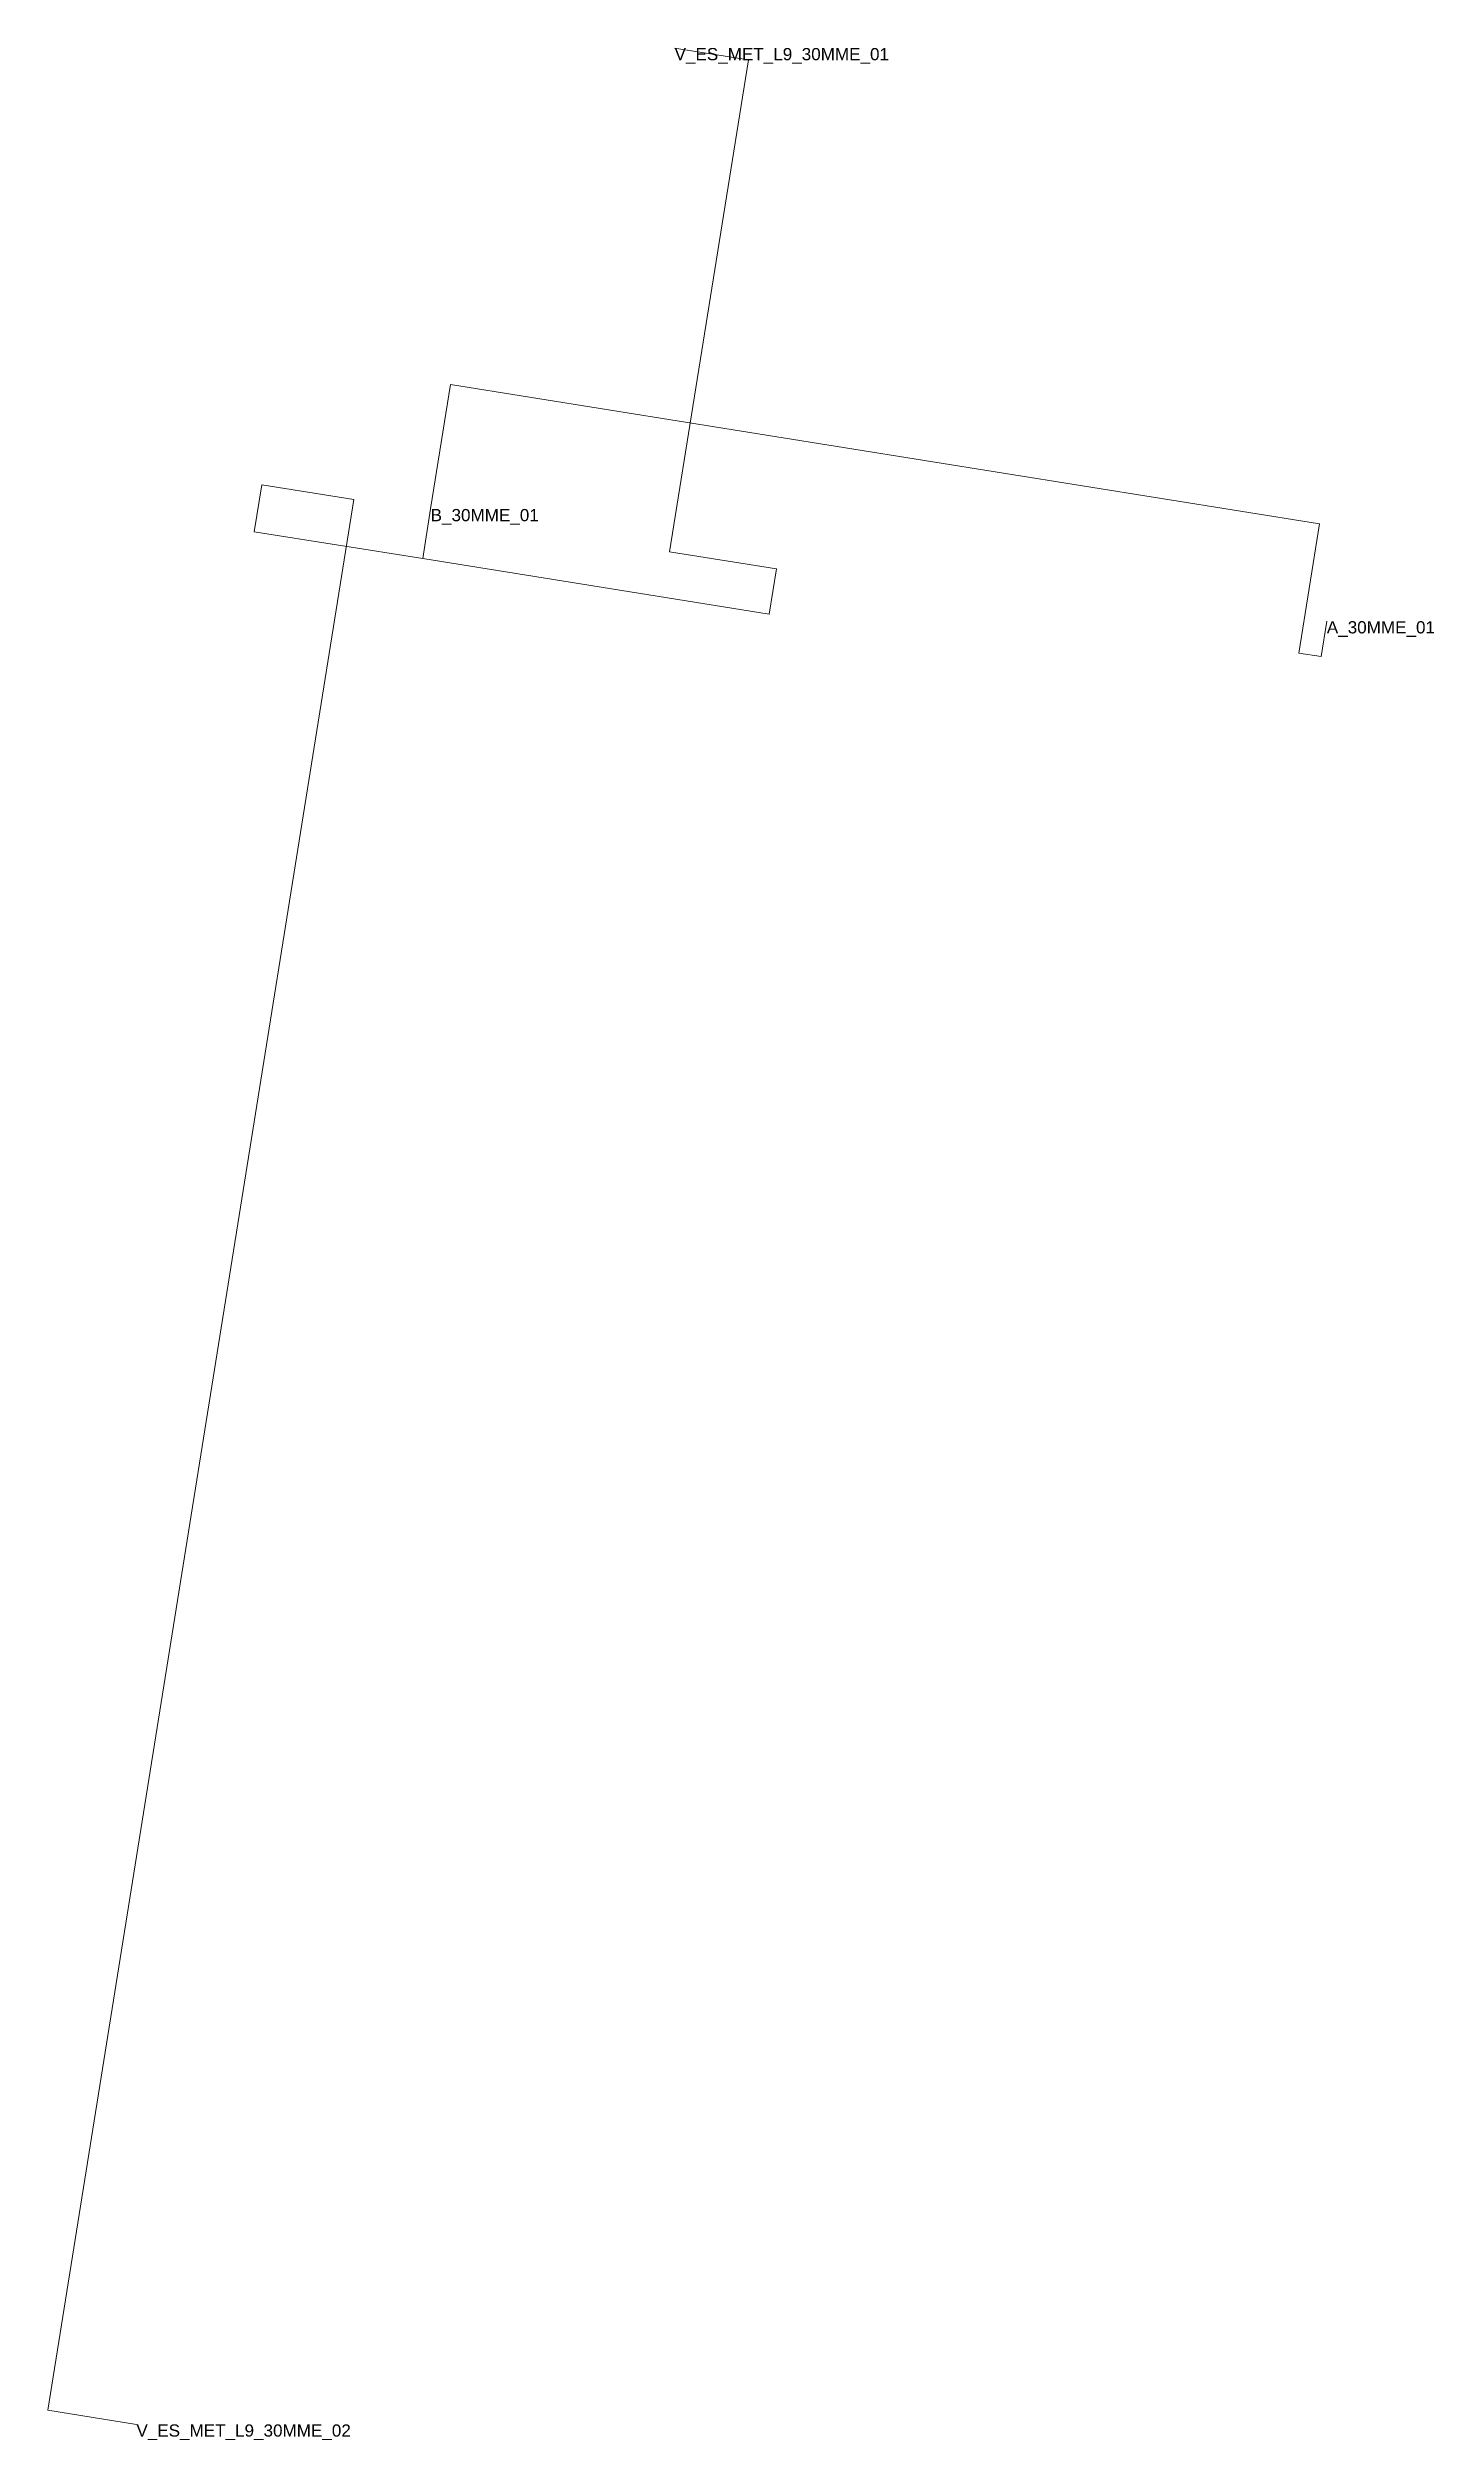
# Model space of a CAD drawing. Header units: metres. Extents: x 425618.6 to 425675.3, y 4576112.8 to 4576210.7.
import ezdxf
from ezdxf.enums import TextEntityAlignment as Align

# ---------------------------------------------------------------- set-up
doc = ezdxf.new("R2010")
doc.units = ezdxf.units.M
doc.header["$MEASUREMENT"] = 0
for name, color, linetype, lineweight, true_color in [('01_A_AccesTren_t', 40, 'Continuous', 0, 0xffd600), ('01_C_AccesExt_t', 251, 'Continuous', 0, 0x646464), ('01_I_AscensorD_l', 251, 'Continuous', 0, 0x646464), ('01_I_BarreraTarifaria_t', 251, 'Continuous', 0, 0x646464), ('01_I_HoritzontalD_l', 251, 'Continuous', 0, 0x646464)]:
    doc.layers.add(name, color=color, linetype=linetype, lineweight=lineweight, true_color=true_color)
doc.styles.add('Style-Arial', font='arial.ttf')

msp = doc.modelspace()

# ---------------------------------------------------------------- linework, layer by layer
at = {"layer": '01_I_AscensorD_l'}
for p, q in [((425627.319294, 4576192.830976, -20), (425627.011961, 4576190.91193, -10)), ((425648.387609, 4576189.387724, -20), (425648.091095, 4576187.536239, -10)), ((425669.761971, 4576185.942934, -10), (425670.672957, 4576185.797045))]:
    msp.add_line(p, q, dxfattribs=at)
at = {"layer": '01_I_HoritzontalD_l'}
for p, q in [((425634.233018, 4576191.839839, -10), (425633.907574, 4576189.807641, -10)), ((425670.905489, 4576187.249068), (425670.672957, 4576185.797045))]:
    msp.add_line(p, q, dxfattribs=at)
at = {"layer": '01_I_HoritzontalD_l', "flags": 128}
for points, elevation in [([(425648.387609, 4576189.387724), (425644.010533, 4576190.088709), (425647.234579, 4576210.220222), (425644.215644, 4576210.703697)], -20), ([(425634.233018, 4576191.839839), (425635.047825, 4576196.927811), (425670.609124, 4576191.232892), (425669.761971, 4576185.942934)], -10), ([(425627.319294, 4576192.830976), (425631.091126, 4576192.22692), (425618.569075, 4576114.037027), (425622.192876, 4576113.456664)], -20), ([(425633.907574, 4576189.807641), (425627.011961, 4576190.91193)], -10), ([(425633.907574, 4576189.807641), (425648.091095, 4576187.536239)], -10)]:
    msp.add_lwpolyline(points, dxfattribs=dict(at, elevation=elevation))

# ---------------------------------------------------------------- texts
at = {"layer": '01_A_AccesTren_t', "style": 'Style-Arial'}
for s, p in [('V_ES_MET_L9_30MME_01', (425644.215644, 4576210.703697, -20)), ('V_ES_MET_L9_30MME_02', (425622.192876, 4576113.456664, -20))]:
    msp.add_text(s, height=0.5, dxfattribs=at).set_placement(p, align=Align.TOP_LEFT)
at = {"layer": '01_C_AccesExt_t', "style": 'Style-Arial'}
msp.add_text('A_30MME_01', height=0.5, dxfattribs=at).set_placement((425670.905489, 4576187.249068), align=Align.TOP_LEFT)
at = {"layer": '01_I_BarreraTarifaria_t', "style": 'Style-Arial'}
msp.add_text('B_30MME_01', height=0.5, dxfattribs=at).set_placement((425634.233018, 4576191.839839, -10), align=Align.TOP_LEFT)

doc.saveas('drawing.dxf')
